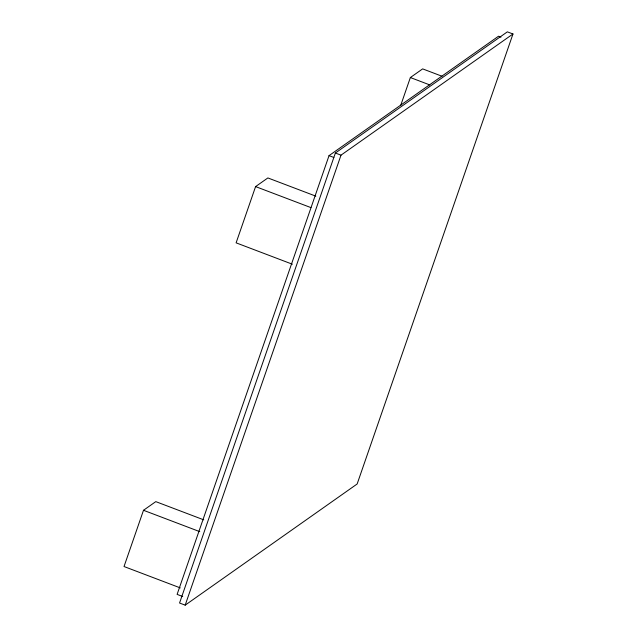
<?xml version="1.0" encoding="UTF-8"?>
<svg xmlns="http://www.w3.org/2000/svg" width="637" height="637" viewBox="0 0 637 637"><rect width="100%" height="100%" fill="white"/><g stroke="black" fill="none" stroke-linecap="round" stroke-linejoin="round"><path stroke-width="0.96" d="M203.744 519.84L155.786 501.63L143.5 510.285L124.024 566.532L180.279 587.895M315.833 196.148L267.874 177.938L255.588 186.593L236.112 242.84L292.367 264.212M500.961 37.121L498.548 36.205L329.034 155.643L177.11 594.385L182.731 596.527M335.38 153.023L179.554 603.016L185.184 605.15L357.15 483.977L512.976 33.984L507.347 31.85L335.38 153.023L341.002 155.157L512.976 33.984M185.184 605.15L341.002 155.157M400.625 105.662L410.363 77.539L422.649 68.884L442.014 76.241M410.363 77.539L429.728 84.896M329.034 155.643L333.86 157.474M255.588 186.593L310.928 207.606M143.5 510.285L199.763 531.648"/></g></svg>
